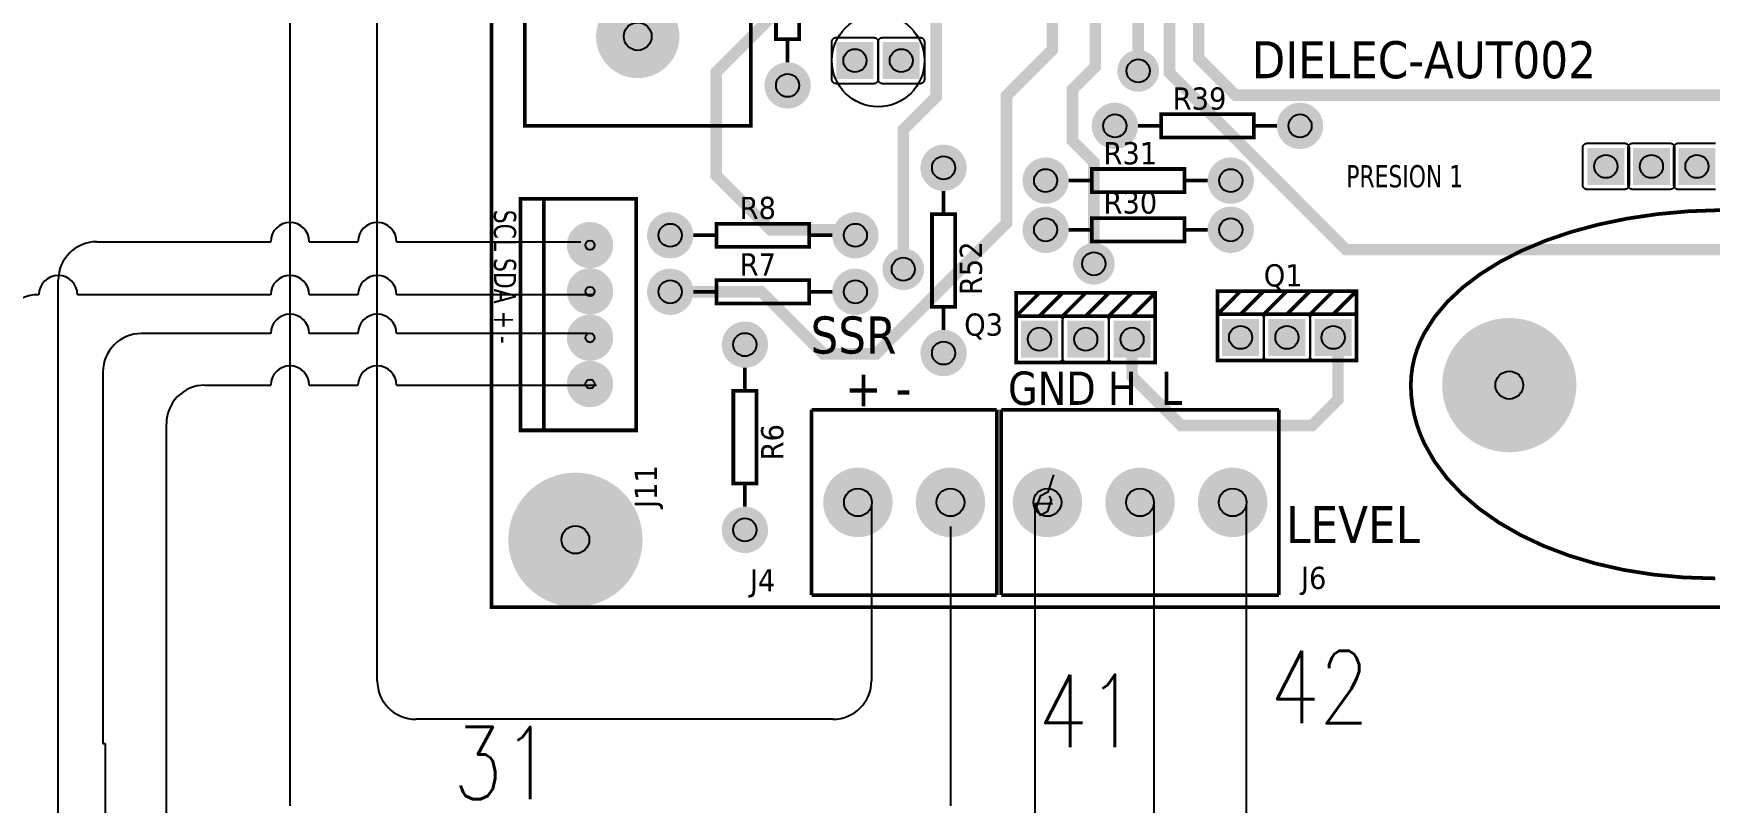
# Model space of a CAD drawing. Header units: millimetres. Extents: x 123.5 to 144.3, y 105.4 to 121.6.
# Drawn here: x 133.153 to 137.498, y 110.898 to 112.89 of the extents above; entities that cross this region are included whole.
import ezdxf
from ezdxf.enums import TextEntityAlignment as Align

# ---------------------------------------------------------------- set-up
doc = ezdxf.new("R2010")
doc.units = ezdxf.units.MM
for name, color, linetype in [('DESC', 250, 'Continuous'), ('WIREFIXED', 7, 'Continuous'), ('WIRES', 7, 'Continuous')]:
    doc.layers.add(name, color=color, linetype=linetype)
doc.styles.get("Standard").update_dxf_attribs({"font": 'tahoma.ttf'})
doc.styles.add('WD', font='romans.shx')

# ---------------------------------------------------------------- blocks, each defined once
blk = doc.blocks.new('EPAD')
at = {"const_width": 0.5}
blk.add_lwpolyline([(-0.25, 0, 1), (0.25, 0, 1)], format="xyb", close=True, dxfattribs=at)
blk = doc.blocks.new('RPAD')
blk.add_trace([(-0.5, -0.5), (-0.5, 0.5), (0.5, -0.5), (0.5, 0.5)])
blk = doc.blocks.new('tarjetacontrol')
for points, const_width in [([(125.7748, 113.2007), (130.8023, 113.2007), (130.8023, 117.6574), (125.7748, 117.6574), (125.7748, 113.2007)], 0.008), ([(125.7748, 113.2007), (130.8023, 113.2007), (130.8023, 117.6574), (125.7748, 117.6574), (125.7748, 113.2007)], 0.008), ([(125.7748, 113.2007), (130.8023, 113.2007), (130.8023, 117.6574), (125.7748, 117.6574), (125.7748, 113.2007)], 0.008), ([(128.6502, 114.3061), (127.3819, 114.3061), (127.3022, 114.3857), (127.3022, 115.9673), (127.1943, 116.0752)], 0.025), ([(130.0565, 114.2802), (129.2014, 114.2802), (128.894, 113.9727), (127.6207, 113.9727), (127.2393, 114.3542), (127.2393, 115.8524), (127.1307, 115.961)], 0.025), ([(125.8463, 114.2402), (126.3345, 114.2402), (126.3345, 115.6181), (125.8463, 115.6181), (125.8463, 114.2402)], 0.008), ([(125.8463, 114.2402), (126.3345, 114.2402), (126.3345, 115.6181), (125.8463, 115.6181), (125.8463, 114.2402)], 0.008), ([(125.8463, 114.2402), (126.3345, 114.2402), (126.3345, 115.6181), (125.8463, 115.6181), (125.8463, 114.2402)], 0.008), ([(127.0758, 113.9422), (127.0758, 114.1613), (127.0295, 114.2076), (127.0295, 114.3187), (127.0789, 114.3681), (127.0789, 114.9946), (127.0758, 114.9977)], 0.025), ([(127.1715, 114.3588), (127.1715, 114.8722), (127.1715, 114.8997)], 0.025), ([(126.6641, 113.9306), (126.6641, 114.2318), (126.7353, 114.303), (126.7353, 114.7727), (126.7477, 114.7851)], 0.025), ([(126.4141, 114.7274), (126.4141, 114.5101), (126.2598, 114.3559), (126.2598, 114.1328), (126.3771, 114.0156), (126.5487, 114.0156), (126.5605, 114.0038)], 0.025), ([(126.1605, 113.8818), (126.3574, 113.8818), (126.4912, 113.7479), (126.6053, 113.7479), (126.6982, 113.8408), (126.887, 114.0297), (126.887, 114.2309), (126.887, 114.3052), (126.9861, 114.4043), (126.9861, 114.686), (127.0016, 114.7015)], 0.025), ([(126.3891, 114.4274), (126.4391, 114.4274), (126.4391, 114.6274), (126.3891, 114.6274), (126.3891, 114.4274)], 0.008), ([(126.3891, 114.4274), (126.4391, 114.4274), (126.4391, 114.6274), (126.3891, 114.6274), (126.3891, 114.4274)], 0.008), ([(126.3891, 114.4274), (126.4391, 114.4274), (126.4391, 114.6274), (126.3891, 114.6274), (126.3891, 114.4274)], 0.008), ([(126.4141, 114.4274), (126.4141, 114.3774)], 0.008), ([(126.4141, 114.4274), (126.4141, 114.3774)], 0.008), ([(126.4141, 114.4274), (126.4141, 114.3774)], 0.008), ([(127.2211, 114.215), (127.4211, 114.215), (127.4211, 114.265), (127.2211, 114.265), (127.2211, 114.215)], 0.008), ([(127.2211, 114.215), (127.4211, 114.215), (127.4211, 114.265), (127.2211, 114.265), (127.2211, 114.215)], 0.008), ([(127.2211, 114.215), (127.4211, 114.215), (127.4211, 114.265), (127.2211, 114.265), (127.2211, 114.215)], 0.008), ([(127.1711, 114.24), (127.2211, 114.24)], 0.008), ([(127.1711, 114.24), (127.2211, 114.24)], 0.008), ([(127.1711, 114.24), (127.2211, 114.24)], 0.008), ([(127.4211, 114.24), (127.4711, 114.24)], 0.008), ([(127.4211, 114.24), (127.4711, 114.24)], 0.008), ([(127.4211, 114.24), (127.4711, 114.24)], 0.008), ([(127.0215, 114.1219), (127.0715, 114.1219)], 0.008), ([(127.0215, 114.1219), (127.0715, 114.1219)], 0.008), ([(127.0215, 114.1219), (127.0715, 114.1219)], 0.008), ([(127.0715, 114.0969), (127.2715, 114.0969), (127.2715, 114.1469), (127.0715, 114.1469), (127.0715, 114.0969)], 0.008), ([(127.0715, 114.0969), (127.2715, 114.0969), (127.2715, 114.1469), (127.0715, 114.1469), (127.0715, 114.0969)], 0.008), ([(127.0715, 114.0969), (127.2715, 114.0969), (127.2715, 114.1469), (127.0715, 114.1469), (127.0715, 114.0969)], 0.008), ([(127.2715, 114.1219), (127.3215, 114.1219)], 0.008), ([(127.2715, 114.1219), (127.3215, 114.1219)], 0.008), ([(127.2715, 114.1219), (127.3215, 114.1219)], 0.008), ([(125.8373, 113.5826), (126.0873, 113.5826), (126.0873, 114.0826), (125.8373, 114.0826), (125.8373, 113.5826)], 0.008), ([(125.8373, 113.5826), (126.0873, 113.5826), (126.0873, 114.0826), (125.8373, 114.0826), (125.8373, 113.5826)], 0.008), ([(125.8373, 113.5826), (126.0873, 113.5826), (126.0873, 114.0826), (125.8373, 114.0826), (125.8373, 113.5826)], 0.008), ([(125.8873, 113.5826), (125.8873, 114.0826)], 0.008), ([(125.8873, 113.5826), (125.8873, 114.0826)], 0.008), ([(125.8873, 113.5826), (125.8873, 114.0826)], 0.008), ([(126.7511, 114.0995), (126.7511, 114.0495)], 0.008), ([(126.7511, 114.0995), (126.7511, 114.0495)], 0.008), ([(126.7511, 114.0995), (126.7511, 114.0495)], 0.008), ([(126.7261, 113.8495), (126.7761, 113.8495), (126.7761, 114.0495), (126.7261, 114.0495), (126.7261, 113.8495)], 0.008), ([(126.7261, 113.8495), (126.7761, 113.8495), (126.7761, 114.0495), (126.7261, 114.0495), (126.7261, 113.8495)], 0.008), ([(126.7261, 113.8495), (126.7761, 113.8495), (126.7761, 114.0495), (126.7261, 114.0495), (126.7261, 113.8495)], 0.008), ([(128.4298, 114.0581), (128.36, 114.0556), (128.2925, 114.0494), (128.2276, 114.0398), (128.1657, 114.027), (128.107, 114.0111), (128.0518, 113.9923), (128.0005, 113.9707), (127.9533, 113.9466), (127.9106, 113.92), (127.8726, 113.8912), (127.8396, 113.8603), (127.8119, 113.8274), (127.7899, 113.7929), (127.7811, 113.775), (127.7738, 113.7567), (127.768, 113.738), (127.7639, 113.7191), (127.7614, 113.6998), (127.7605, 113.6802), (127.7614, 113.6583), (127.7638, 113.6368), (127.7679, 113.6157), (127.7736, 113.5949), (127.7808, 113.5745), (127.7895, 113.5545), (127.8112, 113.516), (127.8385, 113.4794), (127.871, 113.445), (127.9085, 113.413), (127.9506, 113.3835), (127.997, 113.3568), (128.0474, 113.333), (128.1016, 113.3124), (128.1592, 113.2951), (128.22, 113.2813), (128.2836, 113.2712), (128.3497, 113.265), (128.418, 113.2629)], 0.008), ([(128.4298, 114.0581), (128.36, 114.0556), (128.2925, 114.0494), (128.2276, 114.0398), (128.1657, 114.027), (128.107, 114.0111), (128.0518, 113.9923), (128.0005, 113.9707), (127.9533, 113.9466), (127.9106, 113.92), (127.8726, 113.8912), (127.8396, 113.8603), (127.8119, 113.8274), (127.7899, 113.7929), (127.7811, 113.775), (127.7738, 113.7567), (127.768, 113.738), (127.7639, 113.7191), (127.7614, 113.6998), (127.7605, 113.6802), (127.7614, 113.6583), (127.7638, 113.6368), (127.7679, 113.6157), (127.7736, 113.5949), (127.7808, 113.5745), (127.7895, 113.5545), (127.8112, 113.516), (127.8385, 113.4794), (127.871, 113.445), (127.9085, 113.413), (127.9506, 113.3835), (127.997, 113.3568), (128.0474, 113.333), (128.1016, 113.3124), (128.1592, 113.2951), (128.22, 113.2813), (128.2836, 113.2712), (128.3497, 113.265), (128.418, 113.2629)], 0.008), ([(128.4298, 114.0581), (128.36, 114.0556), (128.2925, 114.0494), (128.2276, 114.0398), (128.1657, 114.027), (128.107, 114.0111), (128.0518, 113.9923), (128.0005, 113.9707), (127.9533, 113.9466), (127.9106, 113.92), (127.8726, 113.8912), (127.8396, 113.8603), (127.8119, 113.8274), (127.7899, 113.7929), (127.7811, 113.775), (127.7738, 113.7567), (127.768, 113.738), (127.7639, 113.7191), (127.7614, 113.6998), (127.7605, 113.6802), (127.7614, 113.6583), (127.7638, 113.6368), (127.7679, 113.6157), (127.7736, 113.5949), (127.7808, 113.5745), (127.7895, 113.5545), (127.8112, 113.516), (127.8385, 113.4794), (127.871, 113.445), (127.9085, 113.413), (127.9506, 113.3835), (127.997, 113.3568), (128.0474, 113.333), (128.1016, 113.3124), (128.1592, 113.2951), (128.22, 113.2813), (128.2836, 113.2712), (128.3497, 113.265), (128.418, 113.2629)], 0.008), ([(126.2605, 113.9788), (126.4605, 113.9788), (126.4605, 114.0288), (126.2605, 114.0288), (126.2605, 113.9788)], 0.008), ([(126.2605, 113.9788), (126.4605, 113.9788), (126.4605, 114.0288), (126.2605, 114.0288), (126.2605, 113.9788)], 0.008), ([(126.2605, 113.9788), (126.4605, 113.9788), (126.4605, 114.0288), (126.2605, 114.0288), (126.2605, 113.9788)], 0.008), ([(127.0215, 114.0156), (127.0715, 114.0156)], 0.008), ([(127.0215, 114.0156), (127.0715, 114.0156)], 0.008), ([(127.0215, 114.0156), (127.0715, 114.0156)], 0.008), ([(127.0715, 113.9906), (127.2715, 113.9906), (127.2715, 114.0406), (127.0715, 114.0406), (127.0715, 113.9906)], 0.008), ([(127.0715, 113.9906), (127.2715, 113.9906), (127.2715, 114.0406), (127.0715, 114.0406), (127.0715, 113.9906)], 0.008), ([(127.0715, 113.9906), (127.2715, 113.9906), (127.2715, 114.0406), (127.0715, 114.0406), (127.0715, 113.9906)], 0.008), ([(127.2715, 114.0156), (127.3215, 114.0156)], 0.008), ([(127.2715, 114.0156), (127.3215, 114.0156)], 0.008), ([(127.2715, 114.0156), (127.3215, 114.0156)], 0.008), ([(126.2105, 114.0038), (126.2605, 114.0038)], 0.008), ([(126.2105, 114.0038), (126.2605, 114.0038)], 0.008), ([(126.2105, 114.0038), (126.2605, 114.0038)], 0.008), ([(126.4605, 114.0038), (126.5105, 114.0038)], 0.008), ([(126.4605, 114.0038), (126.5105, 114.0038)], 0.008), ([(126.4605, 114.0038), (126.5105, 114.0038)], 0.008), ([(126.2605, 113.8568), (126.4605, 113.8568), (126.4605, 113.9068), (126.2605, 113.9068), (126.2605, 113.8568)], 0.008), ([(126.2605, 113.8568), (126.4605, 113.8568), (126.4605, 113.9068), (126.2605, 113.9068), (126.2605, 113.8568)], 0.008), ([(126.2605, 113.8568), (126.4605, 113.8568), (126.4605, 113.9068), (126.2605, 113.9068), (126.2605, 113.8568)], 0.008), ([(126.2105, 113.8818), (126.2605, 113.8818)], 0.008), ([(126.2105, 113.8818), (126.2605, 113.8818)], 0.008), ([(126.2105, 113.8818), (126.2605, 113.8818)], 0.008), ([(126.4605, 113.8818), (126.5105, 113.8818)], 0.008), ([(126.4605, 113.8818), (126.5105, 113.8818)], 0.008), ([(126.4605, 113.8818), (126.5105, 113.8818)], 0.008), ([(126.9082, 113.8294), (126.9082, 113.8794), (127.2082, 113.8794), (127.2082, 113.8294)], 0.008), ([(126.9082, 113.8294), (126.9582, 113.8794)], 0.008), ([(126.9082, 113.8294), (126.9082, 113.8794), (127.2082, 113.8794), (127.2082, 113.8294)], 0.008), ([(126.9082, 113.8294), (126.9582, 113.8794)], 0.008), ([(126.9082, 113.8294), (126.9082, 113.8794), (127.2082, 113.8794), (127.2082, 113.8294)], 0.008), ([(126.9082, 113.8294), (126.9582, 113.8794)], 0.008), ([(126.9582, 113.8294), (127.0082, 113.8794)], 0.008), ([(126.9582, 113.8294), (127.0082, 113.8794)], 0.008), ([(126.9582, 113.8294), (127.0082, 113.8794)], 0.008), ([(127.0082, 113.8294), (127.0582, 113.8794)], 0.008), ([(127.0082, 113.8294), (127.0582, 113.8794)], 0.008), ([(127.0082, 113.8294), (127.0582, 113.8794)], 0.008), ([(127.0582, 113.8294), (127.1082, 113.8794)], 0.008), ([(127.0582, 113.8294), (127.1082, 113.8794)], 0.008), ([(127.0582, 113.8294), (127.1082, 113.8794)], 0.008), ([(127.1082, 113.8294), (127.1582, 113.8794)], 0.008), ([(127.1082, 113.8294), (127.1582, 113.8794)], 0.008), ([(127.1082, 113.8294), (127.1582, 113.8794)], 0.008), ([(127.1582, 113.8294), (127.2082, 113.8794)], 0.008), ([(127.1582, 113.8294), (127.2082, 113.8794)], 0.008), ([(127.1582, 113.8294), (127.2082, 113.8794)], 0.008), ([(127.3428, 113.8333), (127.3428, 113.8833), (127.6428, 113.8833), (127.6428, 113.8333)], 0.008), ([(127.3428, 113.8333), (127.3928, 113.8833)], 0.008), ([(127.3428, 113.8333), (127.3428, 113.8833), (127.6428, 113.8833), (127.6428, 113.8333)], 0.008), ([(127.3428, 113.8333), (127.3928, 113.8833)], 0.008), ([(127.3428, 113.8333), (127.3428, 113.8833), (127.6428, 113.8833), (127.6428, 113.8333)], 0.008), ([(127.3428, 113.8333), (127.3928, 113.8833)], 0.008), ([(127.3928, 113.8333), (127.4428, 113.8833)], 0.008), ([(127.3928, 113.8333), (127.4428, 113.8833)], 0.008), ([(127.3928, 113.8333), (127.4428, 113.8833)], 0.008), ([(127.4428, 113.8333), (127.4928, 113.8833)], 0.008), ([(127.4428, 113.8333), (127.4928, 113.8833)], 0.008), ([(127.4428, 113.8333), (127.4928, 113.8833)], 0.008), ([(127.4928, 113.8333), (127.5428, 113.8833)], 0.008), ([(127.4928, 113.8333), (127.5428, 113.8833)], 0.008), ([(127.4928, 113.8333), (127.5428, 113.8833)], 0.008), ([(127.5428, 113.8333), (127.5928, 113.8833)], 0.008), ([(127.5428, 113.8333), (127.5928, 113.8833)], 0.008), ([(127.5428, 113.8333), (127.5928, 113.8833)], 0.008), ([(127.5928, 113.8333), (127.6428, 113.8833)], 0.008), ([(127.5928, 113.8333), (127.6428, 113.8833)], 0.008), ([(127.5928, 113.8333), (127.6428, 113.8833)], 0.008), ([(126.7511, 113.8495), (126.7511, 113.7995)], 0.008), ([(126.7511, 113.8495), (126.7511, 113.7995)], 0.008), ([(126.7511, 113.8495), (126.7511, 113.7995)], 0.008), ([(126.9082, 113.7294), (127.2082, 113.7294), (127.2082, 113.8294), (126.9082, 113.8294), (126.9082, 113.7294)], 0.008), ([(126.9082, 113.7294), (127.2082, 113.7294), (127.2082, 113.8294), (126.9082, 113.8294), (126.9082, 113.7294)], 0.008), ([(126.9082, 113.7294), (127.2082, 113.7294), (127.2082, 113.8294), (126.9082, 113.8294), (126.9082, 113.7294)], 0.008), ([(127.3428, 113.7333), (127.6428, 113.7333), (127.6428, 113.8333), (127.3428, 113.8333), (127.3428, 113.7333)], 0.008), ([(127.3428, 113.7333), (127.6428, 113.7333), (127.6428, 113.8333), (127.3428, 113.8333), (127.3428, 113.7333)], 0.008), ([(127.3428, 113.7333), (127.6428, 113.7333), (127.6428, 113.8333), (127.3428, 113.8333), (127.3428, 113.7333)], 0.008), ([(127.1582, 113.7794), (127.1582, 113.6989), (127.2638, 113.5933), (127.5477, 113.5933), (127.6032, 113.6487), (127.6032, 113.773), (127.5928, 113.7833)], 0.025), ([(126.3219, 113.7176), (126.3219, 113.6676)], 0.008), ([(126.3219, 113.7176), (126.3219, 113.6676)], 0.008), ([(126.3219, 113.7176), (126.3219, 113.6676)], 0.008), ([(126.2969, 113.4676), (126.3469, 113.4676), (126.3469, 113.6676), (126.2969, 113.6676), (126.2969, 113.4676)], 0.008), ([(126.2969, 113.4676), (126.3469, 113.4676), (126.3469, 113.6676), (126.2969, 113.6676), (126.2969, 113.4676)], 0.008), ([(126.2969, 113.4676), (126.3469, 113.4676), (126.3469, 113.6676), (126.2969, 113.6676), (126.2969, 113.4676)], 0.008), ([(126.466, 113.627), (126.466, 113.227)], 0.008), ([(126.466, 113.627), (126.866, 113.627)], 0.008), ([(126.466, 113.627), (126.466, 113.227)], 0.008), ([(126.466, 113.627), (126.866, 113.627)], 0.008), ([(126.466, 113.627), (126.466, 113.227)], 0.008), ([(126.466, 113.627), (126.866, 113.627)], 0.008), ([(126.866, 113.627), (126.866, 113.227)], 0.008), ([(126.866, 113.627), (126.866, 113.227)], 0.008), ([(126.866, 113.627), (126.866, 113.227)], 0.008), ([(126.8755, 113.227), (126.8755, 113.627)], 0.008), ([(127.4755, 113.627), (126.8755, 113.627)], 0.008), ([(126.8755, 113.227), (126.8755, 113.627)], 0.008), ([(127.4755, 113.627), (126.8755, 113.627)], 0.008), ([(126.8755, 113.227), (126.8755, 113.627)], 0.008), ([(127.4755, 113.627), (126.8755, 113.627)], 0.008), ([(127.4755, 113.227), (127.4755, 113.627)], 0.008), ([(127.4755, 113.227), (127.4755, 113.627)], 0.008), ([(127.4755, 113.227), (127.4755, 113.627)], 0.008), ([(126.3219, 113.4676), (126.3219, 113.4176)], 0.008), ([(126.3219, 113.4676), (126.3219, 113.4176)], 0.008), ([(126.3219, 113.4676), (126.3219, 113.4176)], 0.008), ([(126.466, 113.227), (126.866, 113.227)], 0.008), ([(126.466, 113.227), (126.866, 113.227)], 0.008), ([(126.466, 113.227), (126.866, 113.227)], 0.008), ([(126.8755, 113.227), (127.4755, 113.227)], 0.008), ([(126.8755, 113.227), (127.4755, 113.227)], 0.008), ([(126.8755, 113.227), (127.4755, 113.227)], 0.008)]:
    blk.add_lwpolyline(points, dxfattribs=dict(const_width=const_width))
for points in [[(126.5197, 114.431), (126.5997, 114.431), (126.6008, 114.4309), (126.6018, 114.4308), (126.6027, 114.4305), (126.6037, 114.4302), (126.6045, 114.4298), (126.6054, 114.4293), (126.6061, 114.4287), (126.6068, 114.4281), (126.6075, 114.4274), (126.608, 114.4266), (126.6085, 114.4258), (126.609, 114.4249), (126.6093, 114.424), (126.6095, 114.423), (126.6097, 114.422), (126.6097, 114.421), (126.6097, 114.341), (126.6097, 114.3399), (126.6095, 114.3389), (126.6093, 114.338), (126.609, 114.337), (126.6085, 114.3362), (126.608, 114.3353), (126.6075, 114.3346), (126.6068, 114.3339), (126.6061, 114.3332), (126.6054, 114.3327), (126.6045, 114.3322), (126.6037, 114.3318), (126.6027, 114.3314), (126.6018, 114.3312), (126.6008, 114.331), (126.5997, 114.331), (126.5197, 114.331), (126.5187, 114.331), (126.5177, 114.3312), (126.5167, 114.3314), (126.5158, 114.3318), (126.5149, 114.3322), (126.5141, 114.3327), (126.5133, 114.3332), (126.5126, 114.3339), (126.512, 114.3346), (126.5114, 114.3353), (126.5109, 114.3362), (126.5105, 114.337), (126.5102, 114.338), (126.5099, 114.3389), (126.5098, 114.3399), (126.5097, 114.341), (126.5097, 114.421), (126.5098, 114.422), (126.5099, 114.423), (126.5102, 114.424), (126.5105, 114.4249), (126.5109, 114.4258), (126.5114, 114.4266), (126.512, 114.4274), (126.5126, 114.4281), (126.5133, 114.4287), (126.5141, 114.4293), (126.5149, 114.4298), (126.5158, 114.4302), (126.5167, 114.4305), (126.5177, 114.4308), (126.5187, 114.4309), (126.5197, 114.431)], [(126.6197, 114.431), (126.6997, 114.431), (126.7008, 114.4309), (126.7018, 114.4308), (126.7027, 114.4305), (126.7037, 114.4302), (126.7045, 114.4298), (126.7054, 114.4293), (126.7061, 114.4287), (126.7068, 114.4281), (126.7075, 114.4274), (126.708, 114.4266), (126.7085, 114.4258), (126.709, 114.4249), (126.7093, 114.424), (126.7095, 114.423), (126.7097, 114.422), (126.7097, 114.421), (126.7097, 114.341), (126.7097, 114.3399), (126.7095, 114.3389), (126.7093, 114.338), (126.709, 114.337), (126.7085, 114.3362), (126.708, 114.3353), (126.7075, 114.3346), (126.7068, 114.3339), (126.7061, 114.3332), (126.7054, 114.3327), (126.7045, 114.3322), (126.7037, 114.3318), (126.7027, 114.3314), (126.7018, 114.3312), (126.7008, 114.331), (126.6997, 114.331), (126.6197, 114.331), (126.6187, 114.331), (126.6177, 114.3312), (126.6167, 114.3314), (126.6158, 114.3318), (126.6149, 114.3322), (126.6141, 114.3327), (126.6133, 114.3332), (126.6126, 114.3339), (126.612, 114.3346), (126.6114, 114.3353), (126.6109, 114.3362), (126.6105, 114.337), (126.6102, 114.338), (126.6099, 114.3389), (126.6098, 114.3399), (126.6097, 114.341), (126.6097, 114.421), (126.6098, 114.422), (126.6099, 114.423), (126.6102, 114.424), (126.6105, 114.4249), (126.6109, 114.4258), (126.6114, 114.4266), (126.612, 114.4274), (126.6126, 114.4281), (126.6133, 114.4287), (126.6141, 114.4293), (126.6149, 114.4298), (126.6158, 114.4302), (126.6167, 114.4305), (126.6177, 114.4308), (126.6187, 114.4309), (126.6197, 114.431)], [(128.2218, 114.1026), (128.1418, 114.1026), (128.1407, 114.1027), (128.1397, 114.1028), (128.1388, 114.1031), (128.1378, 114.1034), (128.137, 114.1038), (128.1361, 114.1043), (128.1354, 114.1049), (128.1347, 114.1055), (128.134, 114.1062), (128.1335, 114.107), (128.133, 114.1078), (128.1325, 114.1087), (128.1322, 114.1096), (128.132, 114.1106), (128.1318, 114.1116), (128.1318, 114.1126), (128.1318, 114.1926), (128.1318, 114.1937), (128.132, 114.1947), (128.1322, 114.1956), (128.1325, 114.1966), (128.133, 114.1974), (128.1335, 114.1983), (128.134, 114.199), (128.1347, 114.1997), (128.1354, 114.2004), (128.1361, 114.201), (128.137, 114.2014), (128.1378, 114.2019), (128.1388, 114.2022), (128.1397, 114.2024), (128.1407, 114.2026), (128.1418, 114.2026), (128.2218, 114.2026), (128.2228, 114.2026), (128.2238, 114.2024), (128.2248, 114.2022), (128.2257, 114.2019), (128.2266, 114.2014), (128.2274, 114.201), (128.2282, 114.2004), (128.2289, 114.1997), (128.2295, 114.199), (128.2301, 114.1983), (128.2306, 114.1974), (128.231, 114.1966), (128.2313, 114.1956), (128.2316, 114.1947), (128.2317, 114.1937), (128.2318, 114.1926), (128.2318, 114.1126), (128.2317, 114.1116), (128.2316, 114.1106), (128.2313, 114.1096), (128.231, 114.1087), (128.2306, 114.1078), (128.2301, 114.107), (128.2295, 114.1062), (128.2289, 114.1055), (128.2282, 114.1049), (128.2274, 114.1043), (128.2266, 114.1038), (128.2257, 114.1034), (128.2248, 114.1031), (128.2238, 114.1028), (128.2228, 114.1027), (128.2218, 114.1026)], [(128.3202, 114.1026), (128.2402, 114.1026), (128.2392, 114.1027), (128.2382, 114.1028), (128.2372, 114.1031), (128.2363, 114.1034), (128.2354, 114.1038), (128.2346, 114.1043), (128.2338, 114.1049), (128.2331, 114.1055), (128.2325, 114.1062), (128.2319, 114.107), (128.2314, 114.1078), (128.231, 114.1087), (128.2306, 114.1096), (128.2304, 114.1106), (128.2303, 114.1116), (128.2302, 114.1126), (128.2302, 114.1926), (128.2303, 114.1937), (128.2304, 114.1947), (128.2306, 114.1956), (128.231, 114.1966), (128.2314, 114.1974), (128.2319, 114.1983), (128.2325, 114.199), (128.2331, 114.1997), (128.2338, 114.2004), (128.2346, 114.201), (128.2354, 114.2014), (128.2363, 114.2019), (128.2372, 114.2022), (128.2382, 114.2024), (128.2392, 114.2026), (128.2402, 114.2026), (128.3202, 114.2026), (128.3212, 114.2026), (128.3222, 114.2024), (128.3232, 114.2022), (128.3241, 114.2019), (128.325, 114.2014), (128.3258, 114.201), (128.3266, 114.2004), (128.3273, 114.1997), (128.328, 114.199), (128.3285, 114.1983), (128.329, 114.1974), (128.3294, 114.1966), (128.3298, 114.1956), (128.33, 114.1947), (128.3302, 114.1937), (128.3302, 114.1926), (128.3302, 114.1126), (128.3302, 114.1116), (128.33, 114.1106), (128.3298, 114.1096), (128.3294, 114.1087), (128.329, 114.1078), (128.3285, 114.107), (128.328, 114.1062), (128.3273, 114.1055), (128.3266, 114.1049), (128.3258, 114.1043), (128.325, 114.1038), (128.3241, 114.1034), (128.3232, 114.1031), (128.3222, 114.1028), (128.3212, 114.1027), (128.3202, 114.1026)], [(126.9182, 113.8294), (126.9982, 113.8294), (126.9992, 113.8294), (127.0002, 113.8292), (127.0012, 113.829), (127.0021, 113.8286), (127.003, 113.8282), (127.0038, 113.8277), (127.0046, 113.8272), (127.0053, 113.8265), (127.0059, 113.8258), (127.0065, 113.825), (127.007, 113.8242), (127.0074, 113.8233), (127.0077, 113.8224), (127.008, 113.8214), (127.0081, 113.8204), (127.0082, 113.8194), (127.0082, 113.7394), (127.0081, 113.7384), (127.008, 113.7374), (127.0077, 113.7364), (127.0074, 113.7355), (127.007, 113.7346), (127.0065, 113.7338), (127.0059, 113.733), (127.0053, 113.7323), (127.0046, 113.7317), (127.0038, 113.7311), (127.003, 113.7306), (127.0021, 113.7302), (127.0012, 113.7298), (127.0002, 113.7296), (126.9992, 113.7295), (126.9982, 113.7294), (126.9182, 113.7294), (126.9171, 113.7295), (126.9161, 113.7296), (126.9151, 113.7298), (126.9142, 113.7302), (126.9133, 113.7306), (126.9125, 113.7311), (126.9118, 113.7317), (126.911, 113.7323), (126.9104, 113.733), (126.9098, 113.7338), (126.9093, 113.7346), (126.9089, 113.7355), (126.9086, 113.7364), (126.9084, 113.7374), (126.9082, 113.7384), (126.9082, 113.7394), (126.9082, 113.8194), (126.9082, 113.8204), (126.9084, 113.8214), (126.9086, 113.8224), (126.9089, 113.8233), (126.9093, 113.8242), (126.9098, 113.825), (126.9104, 113.8258), (126.911, 113.8265), (126.9118, 113.8272), (126.9125, 113.8277), (126.9133, 113.8282), (126.9142, 113.8286), (126.9151, 113.829), (126.9161, 113.8292), (126.9171, 113.8294), (126.9182, 113.8294)], [(127.0182, 113.8294), (127.0982, 113.8294), (127.0992, 113.8294), (127.1002, 113.8292), (127.1012, 113.829), (127.1021, 113.8286), (127.103, 113.8282), (127.1038, 113.8277), (127.1046, 113.8272), (127.1053, 113.8265), (127.1059, 113.8258), (127.1065, 113.825), (127.107, 113.8242), (127.1074, 113.8233), (127.1077, 113.8224), (127.108, 113.8214), (127.1081, 113.8204), (127.1082, 113.8194), (127.1082, 113.7394), (127.1081, 113.7384), (127.108, 113.7374), (127.1077, 113.7364), (127.1074, 113.7355), (127.107, 113.7346), (127.1065, 113.7338), (127.1059, 113.733), (127.1053, 113.7323), (127.1046, 113.7317), (127.1038, 113.7311), (127.103, 113.7306), (127.1021, 113.7302), (127.1012, 113.7298), (127.1002, 113.7296), (127.0992, 113.7295), (127.0982, 113.7294), (127.0182, 113.7294), (127.0171, 113.7295), (127.0161, 113.7296), (127.0151, 113.7298), (127.0142, 113.7302), (127.0133, 113.7306), (127.0125, 113.7311), (127.0118, 113.7317), (127.011, 113.7323), (127.0104, 113.733), (127.0098, 113.7338), (127.0093, 113.7346), (127.0089, 113.7355), (127.0086, 113.7364), (127.0084, 113.7374), (127.0082, 113.7384), (127.0082, 113.7394), (127.0082, 113.8194), (127.0082, 113.8204), (127.0084, 113.8214), (127.0086, 113.8224), (127.0089, 113.8233), (127.0093, 113.8242), (127.0098, 113.825), (127.0104, 113.8258), (127.011, 113.8265), (127.0118, 113.8272), (127.0125, 113.8277), (127.0133, 113.8282), (127.0142, 113.8286), (127.0151, 113.829), (127.0161, 113.8292), (127.0171, 113.8294), (127.0182, 113.8294)], [(127.1182, 113.8294), (127.1982, 113.8294), (127.1992, 113.8294), (127.2002, 113.8292), (127.2012, 113.829), (127.2021, 113.8286), (127.203, 113.8282), (127.2038, 113.8277), (127.2046, 113.8272), (127.2053, 113.8265), (127.2059, 113.8258), (127.2065, 113.825), (127.207, 113.8242), (127.2074, 113.8233), (127.2077, 113.8224), (127.208, 113.8214), (127.2081, 113.8204), (127.2082, 113.8194), (127.2082, 113.7394), (127.2081, 113.7384), (127.208, 113.7374), (127.2077, 113.7364), (127.2074, 113.7355), (127.207, 113.7346), (127.2065, 113.7338), (127.2059, 113.733), (127.2053, 113.7323), (127.2046, 113.7317), (127.2038, 113.7311), (127.203, 113.7306), (127.2021, 113.7302), (127.2012, 113.7298), (127.2002, 113.7296), (127.1992, 113.7295), (127.1982, 113.7294), (127.1182, 113.7294), (127.1171, 113.7295), (127.1161, 113.7296), (127.1151, 113.7298), (127.1142, 113.7302), (127.1133, 113.7306), (127.1125, 113.7311), (127.1118, 113.7317), (127.111, 113.7323), (127.1104, 113.733), (127.1098, 113.7338), (127.1093, 113.7346), (127.1089, 113.7355), (127.1086, 113.7364), (127.1084, 113.7374), (127.1082, 113.7384), (127.1082, 113.7394), (127.1082, 113.8194), (127.1082, 113.8204), (127.1084, 113.8214), (127.1086, 113.8224), (127.1089, 113.8233), (127.1093, 113.8242), (127.1098, 113.825), (127.1104, 113.8258), (127.111, 113.8265), (127.1118, 113.8272), (127.1125, 113.8277), (127.1133, 113.8282), (127.1142, 113.8286), (127.1151, 113.829), (127.1161, 113.8292), (127.1171, 113.8294), (127.1182, 113.8294)], [(127.3528, 113.8333), (127.4328, 113.8333), (127.4338, 113.8333), (127.4348, 113.8331), (127.4358, 113.8329), (127.4367, 113.8326), (127.4376, 113.8322), (127.4384, 113.8317), (127.4392, 113.8311), (127.4399, 113.8305), (127.4405, 113.8297), (127.4411, 113.829), (127.4416, 113.8282), (127.442, 113.8273), (127.4424, 113.8264), (127.4426, 113.8254), (127.4427, 113.8244), (127.4428, 113.8233), (127.4428, 113.7433), (127.4427, 113.7423), (127.4426, 113.7413), (127.4424, 113.7403), (127.442, 113.7394), (127.4416, 113.7385), (127.4411, 113.7377), (127.4405, 113.7369), (127.4399, 113.7362), (127.4392, 113.7356), (127.4384, 113.735), (127.4376, 113.7345), (127.4367, 113.7341), (127.4358, 113.7338), (127.4348, 113.7335), (127.4338, 113.7334), (127.4328, 113.7333), (127.3528, 113.7333), (127.3518, 113.7334), (127.3508, 113.7335), (127.3498, 113.7338), (127.3489, 113.7341), (127.348, 113.7345), (127.3472, 113.735), (127.3464, 113.7356), (127.3457, 113.7362), (127.3451, 113.7369), (127.3445, 113.7377), (127.344, 113.7385), (127.3436, 113.7394), (127.3432, 113.7403), (127.343, 113.7413), (127.3429, 113.7423), (127.3428, 113.7433), (127.3428, 113.8233), (127.3429, 113.8244), (127.343, 113.8254), (127.3432, 113.8264), (127.3436, 113.8273), (127.344, 113.8282), (127.3445, 113.829), (127.3451, 113.8297), (127.3457, 113.8305), (127.3464, 113.8311), (127.3472, 113.8317), (127.348, 113.8322), (127.3489, 113.8326), (127.3498, 113.8329), (127.3508, 113.8331), (127.3518, 113.8333), (127.3528, 113.8333)], [(127.4528, 113.8333), (127.5328, 113.8333), (127.5338, 113.8333), (127.5348, 113.8331), (127.5358, 113.8329), (127.5367, 113.8326), (127.5376, 113.8322), (127.5384, 113.8317), (127.5392, 113.8311), (127.5399, 113.8305), (127.5405, 113.8297), (127.5411, 113.829), (127.5416, 113.8282), (127.542, 113.8273), (127.5424, 113.8264), (127.5426, 113.8254), (127.5427, 113.8244), (127.5428, 113.8233), (127.5428, 113.7433), (127.5427, 113.7423), (127.5426, 113.7413), (127.5424, 113.7403), (127.542, 113.7394), (127.5416, 113.7385), (127.5411, 113.7377), (127.5405, 113.7369), (127.5399, 113.7362), (127.5392, 113.7356), (127.5384, 113.735), (127.5376, 113.7345), (127.5367, 113.7341), (127.5358, 113.7338), (127.5348, 113.7335), (127.5338, 113.7334), (127.5328, 113.7333), (127.4528, 113.7333), (127.4518, 113.7334), (127.4508, 113.7335), (127.4498, 113.7338), (127.4489, 113.7341), (127.448, 113.7345), (127.4472, 113.735), (127.4464, 113.7356), (127.4457, 113.7362), (127.4451, 113.7369), (127.4445, 113.7377), (127.444, 113.7385), (127.4436, 113.7394), (127.4432, 113.7403), (127.443, 113.7413), (127.4429, 113.7423), (127.4428, 113.7433), (127.4428, 113.8233), (127.4429, 113.8244), (127.443, 113.8254), (127.4432, 113.8264), (127.4436, 113.8273), (127.444, 113.8282), (127.4445, 113.829), (127.4451, 113.8297), (127.4457, 113.8305), (127.4464, 113.8311), (127.4472, 113.8317), (127.448, 113.8322), (127.4489, 113.8326), (127.4498, 113.8329), (127.4508, 113.8331), (127.4518, 113.8333), (127.4528, 113.8333)], [(127.5528, 113.8333), (127.6328, 113.8333), (127.6338, 113.8333), (127.6348, 113.8331), (127.6358, 113.8329), (127.6367, 113.8326), (127.6376, 113.8322), (127.6384, 113.8317), (127.6392, 113.8311), (127.6399, 113.8305), (127.6405, 113.8297), (127.6411, 113.829), (127.6416, 113.8282), (127.642, 113.8273), (127.6424, 113.8264), (127.6426, 113.8254), (127.6427, 113.8244), (127.6428, 113.8233), (127.6428, 113.7433), (127.6427, 113.7423), (127.6426, 113.7413), (127.6424, 113.7403), (127.642, 113.7394), (127.6416, 113.7385), (127.6411, 113.7377), (127.6405, 113.7369), (127.6399, 113.7362), (127.6392, 113.7356), (127.6384, 113.735), (127.6376, 113.7345), (127.6367, 113.7341), (127.6358, 113.7338), (127.6348, 113.7335), (127.6338, 113.7334), (127.6328, 113.7333), (127.5528, 113.7333), (127.5518, 113.7334), (127.5508, 113.7335), (127.5498, 113.7338), (127.5489, 113.7341), (127.548, 113.7345), (127.5472, 113.735), (127.5464, 113.7356), (127.5457, 113.7362), (127.5451, 113.7369), (127.5445, 113.7377), (127.544, 113.7385), (127.5436, 113.7394), (127.5432, 113.7403), (127.543, 113.7413), (127.5429, 113.7423), (127.5428, 113.7433), (127.5428, 113.8233), (127.5429, 113.8244), (127.543, 113.8254), (127.5432, 113.8264), (127.5436, 113.8273), (127.544, 113.8282), (127.5445, 113.829), (127.5451, 113.8297), (127.5457, 113.8305), (127.5464, 113.8311), (127.5472, 113.8317), (127.548, 113.8322), (127.5489, 113.8326), (127.5498, 113.8329), (127.5508, 113.8331), (127.5518, 113.8333), (127.5528, 113.8333)]]:
    blk.add_lwpolyline(points, close=True)
blk.add_lwpolyline([(128.4186, 114.1026), (128.3386, 114.1026), (128.3376, 114.1027), (128.3366, 114.1028), (128.3356, 114.1031), (128.3347, 114.1034), (128.3338, 114.1038), (128.333, 114.1043), (128.3322, 114.1049), (128.3315, 114.1055), (128.3309, 114.1062), (128.3303, 114.107), (128.3298, 114.1078), (128.3294, 114.1087), (128.3291, 114.1096), (128.3288, 114.1106), (128.3287, 114.1116), (128.3286, 114.1126), (128.3286, 114.1926), (128.3287, 114.1937), (128.3288, 114.1947), (128.3291, 114.1956), (128.3294, 114.1966), (128.3298, 114.1974), (128.3303, 114.1983), (128.3309, 114.199), (128.3315, 114.1997), (128.3322, 114.2004), (128.333, 114.201), (128.3338, 114.2014), (128.3347, 114.2019), (128.3356, 114.2022), (128.3366, 114.2024), (128.3376, 114.2026), (128.3386, 114.2026), (128.4186, 114.2026)])
for centre, radius in [((126.6097, 114.381), 0.1), ((126.6097, 114.381), 0.1), ((126.6097, 114.381), 0.1), ((126.0904, 114.4331), 0.03), ((126.5597, 114.381), 0.025), ((126.6097, 114.381), 0), ((126.6097, 114.381), 0), ((126.6097, 114.381), 0), ((126.6597, 114.381), 0.025), ((127.1715, 114.3588), 0.025), ((126.4141, 114.3274), 0.025), ((127.1211, 114.24), 0.025), ((127.5211, 114.24), 0.025), ((126.7511, 114.1495), 0.025), ((128.1818, 114.1526), 0.025), ((128.2802, 114.1526), 0.025), ((128.3786, 114.1526), 0.025), ((126.9715, 114.1219), 0.025), ((127.3715, 114.1219), 0.025), ((126.1605, 114.0038), 0.025), ((126.5605, 114.0038), 0.025), ((126.9715, 114.0156), 0.025), ((127.3715, 114.0156), 0.025), ((125.9873, 113.9826), 0.01), ((126.6641, 113.9306), 0.025), ((127.0758, 113.9422), 0.025), ((126.1605, 113.8818), 0.025), ((126.5605, 113.8818), 0.025), ((125.9873, 113.8826), 0.01), ((126.9582, 113.7794), 0.025), ((127.0582, 113.7794), 0.025), ((127.1582, 113.7794), 0.025), ((127.3928, 113.7833), 0.025), ((127.4928, 113.7833), 0.025), ((127.5928, 113.7833), 0.025), ((125.9873, 113.7826), 0.01), ((126.3219, 113.7676), 0.025), ((126.7511, 113.7495), 0.025), ((125.9873, 113.6826), 0.01), ((127.9731, 113.6802), 0.03), ((126.566, 113.427), 0.03), ((126.766, 113.427), 0.03), ((126.9755, 113.427), 0.03), ((127.1755, 113.427), 0.03), ((127.3755, 113.427), 0.03), ((125.9558, 113.3463), 0.03), ((126.3219, 113.3676), 0.025)]:
    blk.add_circle(centre, radius)
for name, p, xscale, yscale in [('EPAD', (126.0904, 114.4331), 0.18, 0.18), ('EPAD', (126.0904, 114.4331), 0.15, 0.15), ('RPAD', (126.5597, 114.381), 0.08, 0.08), ('RPAD', (126.6597, 114.381), 0.08, 0.08), ('EPAD', (126.4141, 114.3274), 0.1, 0.1), ('EPAD', (127.1715, 114.3588), 0.09, 0.09), ('EPAD', (127.1715, 114.3588), 0.07, 0.07), ('EPAD', (126.4141, 114.3274), 0.08, 0.08), ('EPAD', (127.1211, 114.24), 0.1, 0.1), ('EPAD', (127.1211, 114.24), 0.08, 0.08), ('EPAD', (127.5211, 114.24), 0.1, 0.1), ('EPAD', (127.5211, 114.24), 0.08, 0.08), ('EPAD', (126.7511, 114.1495), 0.1, 0.1), ('EPAD', (126.7511, 114.1495), 0.08, 0.08), ('EPAD', (126.9715, 114.1219), 0.1, 0.1), ('EPAD', (126.9715, 114.1219), 0.08, 0.08), ('EPAD', (127.3715, 114.1219), 0.1, 0.1), ('EPAD', (127.3715, 114.1219), 0.08, 0.08), ('EPAD', (126.1605, 114.0038), 0.1, 0.1), ('EPAD', (126.5605, 114.0038), 0.1, 0.1), ('EPAD', (126.9715, 114.0156), 0.1, 0.1), ('EPAD', (126.9715, 114.0156), 0.08, 0.08), ('EPAD', (127.3715, 114.0156), 0.1, 0.1), ('EPAD', (127.3715, 114.0156), 0.08, 0.08), ('EPAD', (125.9873, 113.9826), 0.1, 0.1), ('EPAD', (125.9873, 113.9826), 0.08, 0.08), ('EPAD', (126.1605, 114.0038), 0.08, 0.08), ('EPAD', (126.5605, 114.0038), 0.08, 0.08), ('EPAD', (126.6641, 113.9306), 0.09, 0.09), ('EPAD', (127.0758, 113.9422), 0.09, 0.09), ('EPAD', (127.0758, 113.9422), 0.07, 0.07), ('EPAD', (126.6641, 113.9306), 0.07, 0.07), ('EPAD', (125.9873, 113.8826), 0.1, 0.1), ('EPAD', (125.9873, 113.8826), 0.08, 0.08), ('EPAD', (126.1605, 113.8818), 0.1, 0.1), ('EPAD', (126.1605, 113.8818), 0.08, 0.08), ('EPAD', (126.5605, 113.8818), 0.1, 0.1), ('EPAD', (126.5605, 113.8818), 0.08, 0.08), ('EPAD', (125.9873, 113.7826), 0.1, 0.1), ('EPAD', (125.9873, 113.7826), 0.08, 0.08), ('EPAD', (126.3219, 113.7676), 0.1, 0.1), ('EPAD', (126.3219, 113.7676), 0.08, 0.08), ('EPAD', (126.7511, 113.7495), 0.1, 0.1), ('RPAD', (126.9582, 113.7794), 0.08, 0.08), ('RPAD', (127.0582, 113.7794), 0.08, 0.08), ('RPAD', (127.1582, 113.7794), 0.08, 0.08), ('RPAD', (127.3928, 113.7833), 0.08, 0.08), ('RPAD', (127.4928, 113.7833), 0.08, 0.08), ('RPAD', (127.5928, 113.7833), 0.08, 0.08), ('EPAD', (127.9731, 113.6802), 0.29, 0.29), ('EPAD', (127.9731, 113.6802), 0.25, 0.25), ('EPAD', (126.7511, 113.7495), 0.08, 0.08), ('EPAD', (125.9873, 113.6826), 0.1, 0.1), ('EPAD', (125.9873, 113.6826), 0.08, 0.08), ('EPAD', (125.9558, 113.3463), 0.29, 0.29), ('EPAD', (125.9558, 113.3463), 0.25, 0.25), ('EPAD', (126.566, 113.427), 0.15, 0.15), ('EPAD', (126.566, 113.427), 0.12, 0.12), ('EPAD', (126.766, 113.427), 0.15, 0.15), ('EPAD', (126.766, 113.427), 0.12, 0.12), ('EPAD', (126.9755, 113.427), 0.15, 0.15), ('EPAD', (126.9755, 113.427), 0.12, 0.12), ('EPAD', (127.1755, 113.427), 0.15, 0.15), ('EPAD', (127.1755, 113.427), 0.12, 0.12), ('EPAD', (127.3755, 113.427), 0.15, 0.15), ('EPAD', (127.3755, 113.427), 0.12, 0.12), ('EPAD', (126.3219, 113.3676), 0.1, 0.1), ('EPAD', (126.3219, 113.3676), 0.08, 0.08)]:
    blk.add_blockref(name, p, dxfattribs=dict(xscale=xscale, yscale=yscale))
at = {"xscale": 0.08, "yscale": 0.08, "rotation": 180}
for p in [(128.1818, 114.1526), (128.2802, 114.1526), (128.3786, 114.1526)]:
    blk.add_blockref('RPAD', p, dxfattribs=at)
for s, p in [('DIELEC-AUT002', (127.4166, 114.3429)), ('DIELEC-AUT002', (127.4166, 114.3429)), ('DIELEC-AUT002', (127.4166, 114.3429)), ('SSR', (126.4637, 113.7485)), ('SSR', (126.4637, 113.7485)), ('SSR', (126.4637, 113.7485)), ('+ -', (126.5385, 113.6343)), ('+ -', (126.5385, 113.6343)), ('+ -', (126.5385, 113.6343)), ('LEVEL', (127.4912, 113.339)), ('LEVEL', (127.4912, 113.339)), ('LEVEL', (127.4912, 113.339))]:
    blk.add_text(s, height=0.08).set_placement(p)
for s, height, width, p in [('R39', 0.048, 1.041667, (127.2461, 114.275)), ('R39', 0.048, 1.041667, (127.2461, 114.275)), ('R39', 0.048, 1.041667, (127.2461, 114.275)), ('R31', 0.048, 1.041667, (127.0965, 114.1569)), ('R31', 0.048, 1.041667, (127.0965, 114.1569)), ('R31', 0.048, 1.041667, (127.0965, 114.1569)), ('PRESION 1', 0.048, 0.833333, (127.6211, 114.1073)), ('PRESION 1', 0.048, 0.833333, (127.6211, 114.1073)), ('PRESION 1', 0.048, 0.833333, (127.6211, 114.1073)), ('R8', 0.048, 1.041667, (126.3105, 114.0388)), ('R8', 0.048, 1.041667, (126.3105, 114.0388)), ('R8', 0.048, 1.041667, (126.3105, 114.0388)), ('R30', 0.048, 1.041667, (127.0965, 114.0506)), ('R30', 0.048, 1.041667, (127.0965, 114.0506)), ('R30', 0.048, 1.041667, (127.0965, 114.0506)), ('R7', 0.048, 1.041667, (126.3105, 113.9168)), ('R7', 0.048, 1.041667, (126.3105, 113.9168)), ('R7', 0.048, 1.041667, (126.3105, 113.9168)), ('Q1', 0.048, 1.041667, (127.4428, 113.8933)), ('Q1', 0.048, 1.041667, (127.4428, 113.8933)), ('Q1', 0.048, 1.041667, (127.4428, 113.8933)), ('Q3', 0.048, 1.041667, (126.7956, 113.787)), ('Q3', 0.048, 1.041667, (126.7956, 113.787)), ('Q3', 0.048, 1.041667, (126.7956, 113.787)), ('GND H  L', 0.072, 0.972222, (126.8904, 113.6376)), ('GND H  L', 0.072, 0.972222, (126.8904, 113.6376)), ('GND H  L', 0.072, 0.972222, (126.8904, 113.6376)), ('J6', 0.048, 1.041667, (127.5231, 113.2399)), ('J6', 0.048, 1.041667, (127.5231, 113.2399)), ('J6', 0.048, 1.041667, (127.5231, 113.2399)), ('J4', 0.048, 1.041667, (126.3326, 113.2348)), ('J4', 0.048, 1.041667, (126.3326, 113.2348)), ('J4', 0.048, 1.041667, (126.3326, 113.2348))]:
    blk.add_text(s, height=height, dxfattribs=dict(width=width)).set_placement(p)
for s, rotation, width, p in [('SCL SDA + -', 270, 0.833333, (125.7797, 114.0589)), ('SCL SDA + -', 270, 0.833333, (125.7797, 114.0589)), ('SCL SDA + -', 270, 0.833333, (125.7797, 114.0589)), ('R52', 90, 1.041667, (126.8341, 113.8745)), ('R52', 90, 1.041667, (126.8341, 113.8745)), ('R52', 90, 1.041667, (126.8341, 113.8745)), ('R6', 90, 1.041667, (126.4049, 113.5176)), ('R6', 90, 1.041667, (126.4049, 113.5176)), ('R6', 90, 1.041667, (126.4049, 113.5176)), ('J11', 90, 1.041667, (126.132, 113.415)), ('J11', 90, 1.041667, (126.132, 113.415)), ('J11', 90, 1.041667, (126.132, 113.415))]:
    blk.add_text(s, height=0.048, rotation=rotation, dxfattribs=dict(width=width)).set_placement(p)
blk = doc.blocks.new('WD_WNV')
at = {"style": 'WD', "flags": 1}
for tag, p in [('W01USER', (-0.0625, 0.0938)), ('W02USER', (-0.0625, 0.0859)), ('W03USER', (-0.0625, 0.0781)), ('W04USER', (-0.0625, 0.0703)), ('W05USER', (-0.0625, 0.0625)), ('W06USER', (-0.0625, 0.0547)), ('W07USER', (-0.0625, 0.0469)), ('W08USER', (-0.0625, 0.0391)), ('W09USER', (-0.0625, 0.0312)), ('W10USER', (-0.0625, 0.0234))]:
    blk.add_attdef(tag, text='', height=0.005, dxfattribs=at).set_placement(p, align=Align.CENTER)
at = {"linetype": 'Continuous', "style": 'WD', "width": 0.8}
blk.add_attdef('WIRENO', text='', height=0.125, dxfattribs=at).set_placement((-0.05, 0), align=Align.MIDDLE_RIGHT)

msp = doc.modelspace()

# ---------------------------------------------------------------- linework, layer by layer
at = {"layer": 'WIREFIXED'}
msp.add_lwpolyline([(135.7975, 111.7469), (135.7824, 111.7015), (135.7627, 111.6916), (135.7528, 111.662), (135.7627, 111.6422), (135.7824, 111.6521), (135.7923, 111.6818), (135.7874, 111.6916)], dxfattribs=at)
at = {"layer": 'WIRES'}
for p, q in [((134.0443, 111.2131), (134.0443, 114.8232)), ((133.8181, 114.5326), (133.8181, 110.8891)), ((133.3173, 112.3506), (133.7681, 112.3506)), ((133.8681, 112.3506), (133.9943, 112.3506)), ((134.0943, 112.3506), (134.5724, 112.3506)), ((133.2173, 110.5792), (133.2173, 112.2506)), ((133.1673, 112.2131), (133.1651, 112.2131)), ((133.7681, 112.2131), (133.2673, 112.2131)), ((133.9943, 112.2131), (133.8681, 112.2131)), ((134.6042, 112.2131), (134.0943, 112.2131)), ((133.7681, 112.1127), (133.4331, 112.1127)), ((133.9943, 112.1127), (133.8681, 112.1127)), ((134.591, 112.1127), (134.0943, 112.1127)), ((133.3331, 112.0127), (133.3331, 111.0506)), ((133.5976, 111.9788), (133.7681, 111.9788)), ((133.8681, 111.9788), (133.9943, 111.9788)), ((134.0943, 111.9788), (134.613, 111.9788)), ((133.4976, 110.4026), (133.4976, 111.8788)), ((135.3256, 111.6678), (135.3256, 111.2131)), ((135.75, 110.4494), (135.75, 111.6719)), ((135.75, 111.6719), (135.795, 111.6719)), ((136.0573, 111.6694), (136.0573, 110.7772)), ((136.2969, 111.6676), (136.2969, 110.7871)), ((135.5312, 110.8891), (135.5312, 111.6125)), ((135.2256, 111.1131), (134.1443, 111.1131)), ((133.3331, 111.0506), (133.3388, 111.0506)), ((133.3388, 111.0506), (133.3388, 110.4884))]:
    msp.add_line(p, q, dxfattribs=at)
for centre, radius, start, end in [((133.8181, 112.3506), 0.05, 0, 180), ((134.0443, 112.3506), 0.05, 0, 180), ((133.3173, 112.2506), 0.1, 90, 180), ((133.2173, 112.2131), 0.05, 0, 180), ((133.8181, 112.2131), 0.05, 0, 180), ((134.0443, 112.2131), 0.05, 0, 180), ((133.1651, 112.1131), 0.1, 90, 180), ((133.8181, 112.1127), 0.05, 0, 180), ((134.0443, 112.1127), 0.05, 0, 180), ((133.4331, 112.0127), 0.1, 90, 180), ((133.8181, 111.9788), 0.05, 0, 180), ((134.0443, 111.9788), 0.05, 0, 180), ((133.5976, 111.8788), 0.1, 90, 180), ((134.1443, 111.2131), 0.1, 180, 270), ((135.2256, 111.2131), 0.1, 270, 0)]:
    msp.add_arc(centre, radius, start, end, dxfattribs=at)

# ---------------------------------------------------------------- block references
at = {"layer": 'DESC', "xscale": 1.2, "yscale": 1.2, "zscale": 1.2}
msp.add_blockref('tarjetacontrol', (-16.5889, -24.4373), dxfattribs=at)
at = {"layer": 'WIREFIXED'}
ref = msp.add_blockref('WD_WNV', (136.7435, 111.2146), dxfattribs=dict(at, xscale=1.5, yscale=1.5, zscale=1.5))
ref.add_attrib('WIRENOF', '42', dxfattribs={"linetype": 'Continuous', "height": 0.1875, "style": 'WD', "width": 0.8}).set_placement((136.6151, 111.1968), align=Align.MIDDLE_RIGHT)
ref = msp.add_blockref('WD_WNV', (136.1427, 111.1526), dxfattribs=dict(at, xscale=1.5, yscale=1.5, zscale=1.5))
ref.add_attrib('WIRENOF', '41', dxfattribs={"linetype": 'Continuous', "height": 0.1875, "style": 'WD', "width": 0.8}).set_placement((136.0143, 111.1348), align=Align.MIDDLE_RIGHT)
ref = msp.add_blockref('WD_WNV', (134.6265, 111.0176), dxfattribs=dict(at, xscale=1.5, yscale=1.5, zscale=1.5))
ref.add_attrib('WIRENOF', '31', dxfattribs={"linetype": 'Continuous', "height": 0.1875, "style": 'WD', "width": 0.8}).set_placement((134.4982, 110.9998), align=Align.MIDDLE_RIGHT)

doc.saveas('drawing.dxf')
